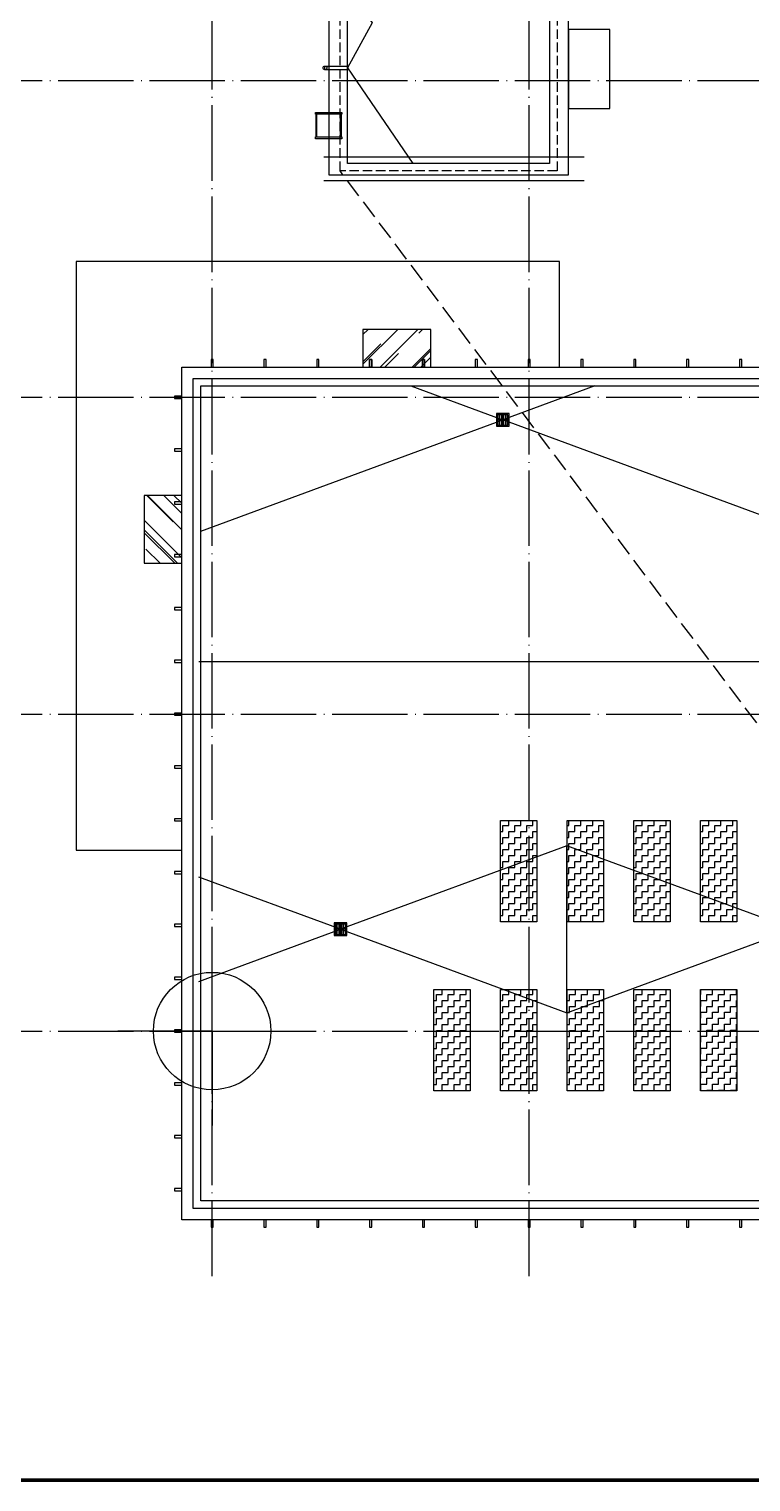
# Model space of a CAD drawing. Extents: x -186750 to 855523, y -12902 to 560425.
# Drawn here: x 589266 to 608391, y 285050 to 323560 of the extents above; entities that cross this region are included whole.
import ezdxf
from ezdxf.xclip import XClip

# ---------------------------------------------------------------- set-up
doc = ezdxf.new("R2010")
doc.units = 0
doc.header["$LTSCALE"] = 1000
doc.header["$MEASUREMENT"] = 0
doc.header["$XCLIPFRAME"] = 0
for name, pattern in [('10#楼幕墙$0$109-34 轴网$0$L1$0$$AUDIT_BAD_LTYPE1', [0]), ('104-10 轴网$0$DOTE', [2.42, 2, -0.2, 0.02, -0.2]), ('X-104 8#10#平面$0$109-34 轴网$0$L1$0$$AUDIT_BAD_LTYPE1', [0]), ('X-104 8#10#平面$0$DASH', [0.35, 0.25, -0.1])]:
    doc.linetypes.add(name, pattern=pattern)
doc.layers.add('10#楼幕墙$0$04-不打印_辅助线', color=165, linetype='Continuous', plot=False)
doc.layers.add('X-104 8#10#平面$0$04-不打印_辅助线', color=165, linetype='Continuous', plot=False)
for name, color, linetype in [('10#楼幕墙$0$A-C_玻璃幕墙', 140, 'Continuous'), ('10#楼幕墙$0$A-O_屋面', 252, 'Continuous'), ('104-10 轴网$0$A_AXIS-轴线', 252, '104-10 轴网$0$DOTE'), ('X-104 8#10#平面$0$00-图签', 7, 'Continuous'), ('X-104 8#10#平面$0$A-C_玻璃幕墙', 252, 'Continuous'), ('X-104 8#10#平面$0$A-O_分水线', 127, 'Continuous'), ('X-104 8#10#平面$0$A-O_屋面', 201, 'Continuous'), ('X-104 8#10#平面$0$A-SUR_看线', 252, 'Continuous'), ('X-104 8#10#平面$0$A-TECH_暖通', 162, 'Continuous'), ('X-104 8#10#平面$0$A-TECH_结构', 252, 'Continuous'), ('X-104 8#10#平面$0$EH_玻璃', 252, 'Continuous')]:
    doc.layers.add(name, color=color, linetype=linetype)
pattern_1 = [(0, (-2e-10, 59400), (158.75, 158.75), [158.75, -158.75]), (90, (158.75, 59400), (-158.75, 158.75), [158.75, -158.75])]

# ---------------------------------------------------------------- blocks, each defined once
blk = doc.blocks.new('10#楼幕墙$0$2')
at = {"linetype": '10#楼幕墙$0$109-34 轴网$0$L1$0$$AUDIT_BAD_LTYPE1'}
for points in [[(-199772, 234016), (-199772, 236514)], [(-199772, 234016), (-202271, 234016)], [(-199772, 234016), (-199772, 231517)], [(-199772, 234016), (-197274, 234016)]]:
    blk.add_lwpolyline(points, dxfattribs=at)
blk.add_circle((-199772, 234016), 1557)
blk = doc.blocks.new('10#楼幕墙')
at = {"layer": '10#楼幕墙$0$A-C_玻璃幕墙'}
for points in [[(30, 314600), (30, 314800), (-30, 314800), (-30, 314600)], [(1430, 314600), (1430, 314800), (1370, 314800), (1370, 314600)], [(2830, 314600), (2830, 314800), (2770, 314800), (2770, 314600)], [(4230, 314600), (4230, 314800), (4170, 314800), (4170, 314600)], [(5630, 314600), (5630, 314800), (5570, 314800), (5570, 314600)], [(7030, 314600), (7030, 314800), (6970, 314800), (6970, 314600)], [(8430, 314600), (8430, 314800), (8370, 314800), (8370, 314600)], [(9830, 314600), (9830, 314800), (9770, 314800), (9770, 314600)], [(11230, 314600), (11230, 314800), (11170, 314800), (11170, 314600)], [(12630, 314600), (12630, 314800), (12570, 314800), (12570, 314600)], [(14030, 314600), (14030, 314800), (13970, 314800), (13970, 314600)], [(-800, 313830), (-1000, 313830), (-1000, 313770), (-800, 313770)], [(-800, 312430), (-1000, 312430), (-1000, 312370), (-800, 312370)], [(-800, 311030), (-1000, 311030), (-1000, 310970), (-800, 310970)], [(-800, 309630), (-1000, 309630), (-1000, 309570), (-800, 309570)], [(-800, 308230), (-1000, 308230), (-1000, 308170), (-800, 308170)], [(-800, 306830), (-1000, 306830), (-1000, 306770), (-800, 306770)], [(-800, 305430), (-1000, 305430), (-1000, 305370), (-800, 305370)], [(-800, 304030), (-1000, 304030), (-1000, 303970), (-800, 303970)], [(-800, 302630), (-1000, 302630), (-1000, 302570), (-800, 302570)], [(-800, 301230), (-1000, 301230), (-1000, 301170), (-800, 301170)], [(-800, 299830), (-1000, 299830), (-1000, 299770), (-800, 299770)], [(-800, 298430), (-1000, 298430), (-1000, 298370), (-800, 298370)], [(-800, 297030), (-1000, 297030), (-1000, 296970), (-800, 296970)], [(-800, 295630), (-1000, 295630), (-1000, 295570), (-800, 295570)], [(-800, 294230), (-1000, 294230), (-1000, 294170), (-800, 294170)], [(-800, 292830), (-1000, 292830), (-1000, 292770), (-800, 292770)], [(30, 291800), (30, 292000), (-30, 292000), (-30, 291800)], [(1430, 291800), (1430, 292000), (1370, 292000), (1370, 291800)], [(2830, 291800), (2830, 292000), (2770, 292000), (2770, 291800)], [(4230, 291800), (4230, 292000), (4170, 292000), (4170, 291800)], [(5630, 291800), (5630, 292000), (5570, 292000), (5570, 291800)], [(7030, 291800), (7030, 292000), (6970, 292000), (6970, 291800)], [(8430, 291800), (8430, 292000), (8370, 292000), (8370, 291800)], [(9830, 291800), (9830, 292000), (9770, 292000), (9770, 291800)], [(11230, 291800), (11230, 292000), (11170, 292000), (11170, 291800)], [(12630, 291800), (12630, 292000), (12570, 292000), (12570, 291800)], [(14030, 291800), (14030, 292000), (13970, 292000), (13970, 291800)]]:
    blk.add_lwpolyline(points, close=True, dxfattribs=at)
at = {"layer": '10#楼幕墙$0$A-O_屋面'}
for points in [[(17600, 298360), (17600, 292000), (-800, 292000), (-800, 314600), (14600, 314600)], [(17300, 298360), (17300, 292300), (-500, 292300), (-500, 314300), (14600, 314300)], [(17300, 293900), (17100, 293900), (17100, 292500), (-300, 292500), (-300, 314100), (14600, 314100)]]:
    blk.add_lwpolyline(points, dxfattribs=at)
at = {"layer": '10#楼幕墙$0$04-不打印_辅助线'}
blk.add_blockref('10#楼幕墙$0$2', (199772, 62984), dxfattribs=at)
blk = doc.blocks.new('104-10 轴网')
at = {"layer": '104-10 轴网$0$A_AXIS-轴线', "linetype": '104-10 轴网$0$DOTE'}
for p, q in [((0, -6500), (0, 40100)), ((8400, -6500), (8400, 40100)), ((-6500, 25200), (48500, 25200)), ((-6500, 16800), (48500, 16800)), ((-6500, 8400), (48500, 8400)), ((-6500, 0), (48500, 0))]:
    blk.add_line(p, q, dxfattribs=at)
at = {"layer": 'Defpoints'}
blk.add_lwpolyline([(-16050, 45500), (58050, 45500), (58050, -11900), (-16050, -11900)], close=True, dxfattribs=at)
blk = doc.blocks.new('X-104 8#10#平面$0$fdghdgfh')
at = {"layer": 'X-104 8#10#平面$0$EH_玻璃'}
h = blk.add_hatch(dxfattribs=at)
h.set_pattern_fill('AR-RROOF', color=256, scale=600, angle=135)
h.set_pattern_definition([(135, (42800, -184500), (-1724.2092, 646.5784), [11430, -1524, 3810, -762]), (135, (41814, -184052.8), (-177.809, -1255.44), [2286, -251.46, 4572, -571.5]), (135, (42072.6, -184688.6), (-3162.8462, 2440.8336), [6096, -1066.8, 3048, -762])])
h.paths.add_polyline_path([(-1000, 900), (-1000, -900), (0, -900), (0, 900)])
at = {"layer": 'X-104 8#10#平面$0$A-C_玻璃幕墙'}
blk.add_lwpolyline([(-1000, 900), (-1000, -900), (0, -900), (0, 900)], close=True, dxfattribs=at)
blk = doc.blocks.new('X-104 8#10#平面$0$jtkjuyriuy')
h = blk.add_hatch()
h.set_pattern_fill('ANSI31', color=8, scale=30, angle=45)
h.set_pattern_definition([(90, (0, 0), (-47.625, 1e-14), [])])
h.paths.add_polyline_path([(-138, 138), (138, 138), (138, -138), (-138, -138)])
for points in [[(-168, 168), (168, 168), (168, -168), (-168, -168)], [(-138, 138), (138, 138), (138, -138), (-138, -138)]]:
    blk.add_lwpolyline(points, close=True)
at = {"layer": 'X-104 8#10#平面$0$04-不打印_辅助线'}
for p, q in [((-168, 0), (168, 0)), ((0, 168), (0, -168))]:
    blk.add_line(p, q, dxfattribs=at)
blk = doc.blocks.new('X-104 8#10#平面$0$harehas')
for p, q in [((0, 185), (600, 185)), ((0, 165), (600, 165)), ((0, -465), (600, -465)), ((0, -485), (600, -485))]:
    blk.add_line(p, q)
for points in [[(-50, 200), (-50, -500), (0, -500), (0, 200)], [(600, 200), (600, -500), (650, -500), (650, 200)]]:
    blk.add_lwpolyline(points, close=True)
blk = doc.blocks.new('X-104 8#10#平面')
h = blk.add_hatch()
h.set_pattern_fill('ZIGZAG', color=18, scale=100)
h.set_pattern_definition(pattern_1)
h.paths.add_polyline_path([(7640, 302580), (8605, 302580), (8605, 299900), (7640, 299900)])
h = blk.add_hatch()
h.set_pattern_fill('ZIGZAG', color=18, scale=100)
h.set_pattern_definition(pattern_1)
h.paths.add_polyline_path([(9405, 302580), (10370, 302580), (10370, 299900), (9405, 299900)])
h = blk.add_hatch()
h.set_pattern_fill('ZIGZAG', color=18, scale=100)
h.set_pattern_definition([(0, (3530, 59400), (158.75, 158.75), [158.75, -158.75]), (90, (3688.75, 59400), (-158.75, 158.75), [158.75, -158.75])])
h.paths.add_polyline_path([(11170, 302580), (12135, 302580), (12135, 299900), (11170, 299900)])
h = blk.add_hatch()
h.set_pattern_fill('ZIGZAG', color=18, scale=100)
h.set_pattern_definition([(0, (5295, 59400), (158.75, 158.75), [158.75, -158.75]), (90, (5453.75, 59400), (-158.75, 158.75), [158.75, -158.75])])
h.paths.add_polyline_path([(12935, 302580), (13900, 302580), (13900, 299900), (12935, 299900)])
h = blk.add_hatch()
h.set_pattern_fill('ZIGZAG', color=18, scale=100)
h.set_pattern_definition([(0, (-1765, 54920), (158.75, 158.75), [158.75, -158.75]), (90, (-1606.25, 54920), (-158.75, 158.75), [158.75, -158.75])])
h.paths.add_polyline_path([(5875, 298100), (6840, 298100), (6840, 295420), (5875, 295420)])
h = blk.add_hatch()
h.set_pattern_fill('ZIGZAG', color=18, scale=100)
h.set_pattern_definition([(0, (-2e-08, 54920), (158.75, 158.75), [158.75, -158.75]), (90, (158.75, 54920), (-158.75, 158.75), [158.75, -158.75])])
h.paths.add_polyline_path([(7640, 298100), (8605, 298100), (8605, 295420), (7640, 295420)])
h = blk.add_hatch()
h.set_pattern_fill('ZIGZAG', color=18, scale=100)
h.set_pattern_definition([(0, (1765, 54920), (158.75, 158.75), [158.75, -158.75]), (90, (1923.75, 54920), (-158.75, 158.75), [158.75, -158.75])])
h.paths.add_polyline_path([(9405, 298100), (10370, 298100), (10370, 295420), (9405, 295420)])
h = blk.add_hatch()
h.set_pattern_fill('ZIGZAG', color=18, scale=100)
h.set_pattern_definition([(0, (3530, 54920), (158.75, 158.75), [158.75, -158.75]), (90, (3688.75, 54920), (-158.75, 158.75), [158.75, -158.75])])
h.paths.add_polyline_path([(11170, 298100), (12135, 298100), (12135, 295420), (11170, 295420)])
h = blk.add_hatch()
h.set_pattern_fill('ZIGZAG', color=18, scale=100)
h.set_pattern_definition([(1e-14, (0, -3e-11), (158.75, 158.75), [158.75, -158.75]), (90, (158.75, -3e-11), (-158.75, 158.75), [158.75, -158.75])])
h.paths.add_polyline_path([(12935, 298100), (13900, 298100), (13900, 295420), (12935, 295420)])
at = {"layer": 'X-104 8#10#平面$0$00-图签', "const_width": 100}
blk.add_lwpolyline([(-16050, 285100), (64550, 285100), (64550, 342500), (-16050, 342500)], close=True, dxfattribs=at)
at = {"layer": 'X-104 8#10#平面$0$A-C_玻璃幕墙'}
for points in [[(4230, 314600), (4170, 314600), (4170, 314800), (4230, 314800)], [(5630, 314600), (5570, 314600), (5570, 314800), (5630, 314800)]]:
    blk.add_lwpolyline(points, close=True, dxfattribs=at)
at = {"layer": 'X-104 8#10#平面$0$A-O_分水线'}
for p, q in [((2958, 320170), (9861, 320170)), ((2958, 319550), (9861, 319550)), ((5262, 314100), (7700, 313200)), ((10138, 314100), (7700, 313200)), ((-300, 310247), (7700, 313200)), ((16750, 309859), (7700, 313200)), ((-350, 306800), (16350, 306800)), ((9400, 301915), (3400, 299700)), ((15400, 299700), (9400, 301915)), ((9400, 297485), (9400, 301915)), ((3400, 299700), (9400, 297485)), ((9400, 297485), (15400, 299700))]:
    blk.add_line(p, q, dxfattribs=at)
for points in [[(3589, 324650), (4236, 323725), (3589, 322530), (5321, 320000)], [(-350, 298316), (3400, 299700), (-350, 301084)]]:
    blk.add_lwpolyline(points, dxfattribs=at)
blk.add_lwpolyline([(2989, 322580), (3589, 322580), (3589, 322480), (2989, 322480)], close=True, dxfattribs=at)
blk.add_circle((2989, 322530), 50, dxfattribs=at)
at = {"layer": 'X-104 8#10#平面$0$A-O_屋面', "linetype": 'X-104 8#10#平面$0$DASH', "ltscale": 2}
blk.add_line((17800, 300700), (3389, 319800), dxfattribs=at)
at = {"layer": 'X-104 8#10#平面$0$A-O_屋面'}
for points in [[(9439, 325250), (9439, 328150), (1889, 328150), (1889, 324150), (3089, 324150), (3089, 319700), (9439, 319700), (9439, 325250), (9439, 325250)], [(8939, 324750), (8939, 324750), (8939, 320000), (3589, 320000), (3589, 324650), (2389, 324650), (2389, 327650), (8939, 327650), (8939, 324750)]]:
    blk.add_lwpolyline(points, dxfattribs=at)
blk.add_lwpolyline([(9439, 321450), (10539, 321450), (10539, 323550), (9439, 323550)], close=True, dxfattribs=at)
at = {"layer": 'X-104 8#10#平面$0$A-SUR_看线'}
blk.add_lwpolyline([(9200, 314600), (9200, 317400), (-3600, 317400), (-3600, 301800), (-800, 301800)], dxfattribs=at)
at = {"layer": 'X-104 8#10#平面$0$A-TECH_暖通', "linetype": 'X-104 8#10#平面$0$109-34 轴网$0$L1$0$$AUDIT_BAD_LTYPE1', "elevation": 2500}
for points in [[(7640, 302580), (8605, 302580), (8605, 299900), (7640, 299900)], [(9405, 302580), (10370, 302580), (10370, 299900), (9405, 299900)], [(11170, 302580), (12135, 302580), (12135, 299900), (11170, 299900)], [(12935, 302580), (13900, 302580), (13900, 299900), (12935, 299900)], [(5875, 298100), (6840, 298100), (6840, 295420), (5875, 295420)], [(7640, 298100), (8605, 298100), (8605, 295420), (7640, 295420)], [(9405, 298100), (10370, 298100), (10370, 295420), (9405, 295420)], [(11170, 298100), (12135, 298100), (12135, 295420), (11170, 295420)], [(12935, 298100), (13900, 298100), (13900, 295420), (12935, 295420)]]:
    blk.add_lwpolyline(points, close=True, dxfattribs=at)
at = {"layer": 'X-104 8#10#平面$0$A-TECH_结构', "linetype": 'X-104 8#10#平面$0$DASH'}
blk.add_lwpolyline([(9139, 324950), (9139, 324950), (9139, 319800), (3389, 319800), (3389, 324450), (2189, 324450), (2189, 327850), (9139, 327850)], close=True, dxfattribs=at)
at = {"linetype": 'X-104 8#10#平面$0$109-34 轴网$0$L1$0$$AUDIT_BAD_LTYPE1'}
ref = blk.add_blockref('10#楼幕墙', (0, 0), dxfattribs=at)
XClip(ref).set_block_clipping_path([(-18550, -12900), (65550.0000000001, 343500.0000000001)])
ref = blk.add_blockref('104-10 轴网', (0, 297000), dxfattribs=at)
XClip(ref).set_block_clipping_path([(-16049.9999999999, -11899.9999999999), (58050, 45500.0000000001)])
at = {"linetype": 'X-104 8#10#平面$0$109-34 轴网$0$L1$0$$AUDIT_BAD_LTYPE1', "rotation": 270}
blk.add_blockref('X-104 8#10#平面$0$fdghdgfh', (4895, 314600), dxfattribs=at)
at = {"linetype": 'X-104 8#10#平面$0$109-34 轴网$0$L1$0$$AUDIT_BAD_LTYPE1'}
blk.add_blockref('X-104 8#10#平面$0$fdghdgfh', (-800, 310300), dxfattribs=at)
at = {"layer": 'X-104 8#10#平面$0$A-O_分水线', "xscale": -1, "rotation": 359.9999999999999}
for p in [(7700, 313200), (3400, 299700)]:
    blk.add_blockref('X-104 8#10#平面$0$jtkjuyriuy', p, dxfattribs=at)
at = {"layer": 'X-104 8#10#平面$0$A-SUR_看线', "xscale": -1, "rotation": 270}
blk.add_blockref('X-104 8#10#平面$0$harehas', (3239, 320700), dxfattribs=at)

msp = doc.modelspace()

# ---------------------------------------------------------------- block references
msp.add_blockref('X-104 8#10#平面', (594116.4, 0))

doc.saveas('drawing.dxf')
